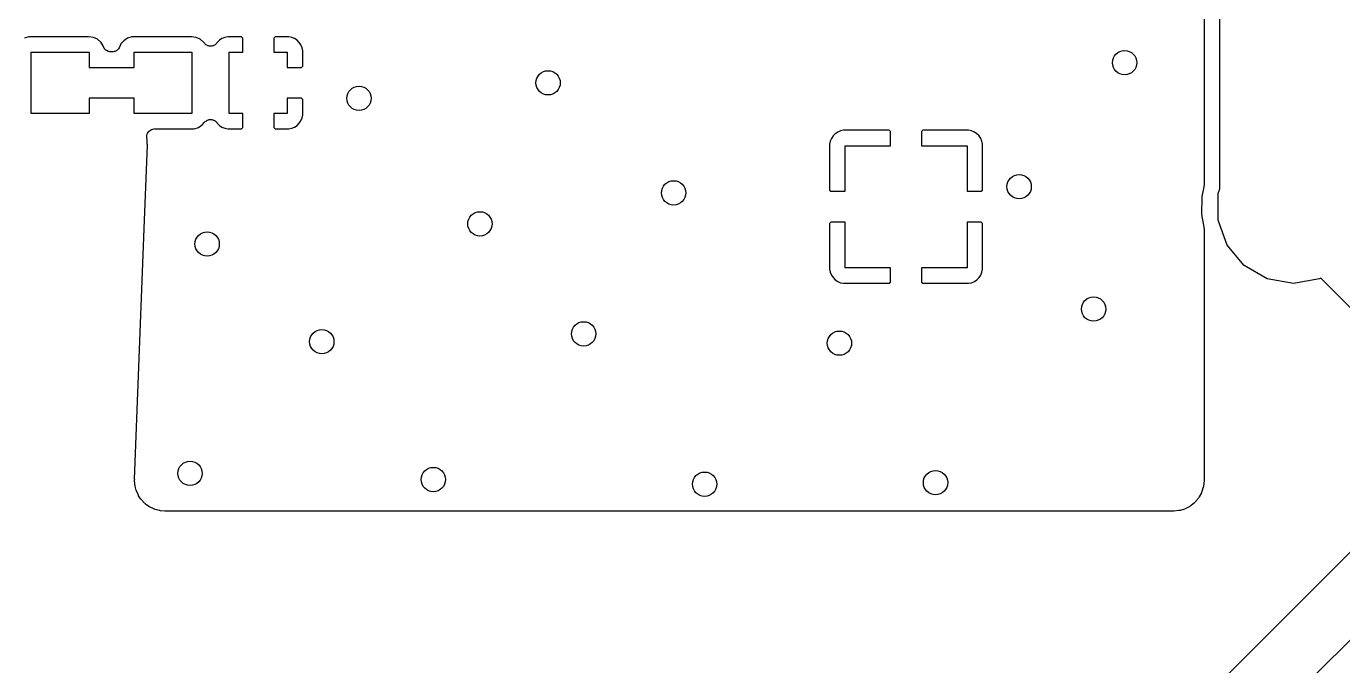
# Model space of a CAD drawing. Extents: x 10 to 287, y -200 to -10.
# Drawn here: x 139.71 to 161.28, y -57.92 to -47.44 of the extents above; entities that cross this region are included whole.
import ezdxf

# ---------------------------------------------------------------- set-up
doc = ezdxf.new("R2010")
doc.units = 0
doc.header["$MEASUREMENT"] = 0
doc.layers.add('BLACK', color=7, linetype='CONTINUOUS')

msp = doc.modelspace()

# ---------------------------------------------------------------- linework, layer by layer
at = {"layer": 'Black'}
for p, q in [((159.271, -50.0964), (159.271, -40.4106)), ((159.012, -40.6183), (159.012, -50.0426)), ((139.75, -47.6087), (139.678, -47.6311)), ((139.791, -47.6054), (139.75, -47.6087)), ((140.727, -47.6054), (139.791, -47.6054)), ((140.807, -47.6167), (140.727, -47.6054)), ((140.873, -47.6462), (140.807, -47.6167)), ((140.927, -47.6926), (140.873, -47.6462)), ((141.304, -47.6705), (141.258, -47.725)), ((141.364, -47.6311), (141.304, -47.6705)), ((141.436, -47.6087), (141.364, -47.6311)), ((141.478, -47.6054), (141.436, -47.6087)), ((142.414, -47.6054), (141.478, -47.6054)), ((142.494, -47.6167), (142.414, -47.6054)), ((142.559, -47.6462), (142.494, -47.6167)), ((142.614, -47.6926), (142.559, -47.6462)), ((142.873, -47.6639), (142.838, -47.6993)), ((142.915, -47.6361), (142.873, -47.6639)), ((142.961, -47.617), (142.915, -47.6361)), ((143.01, -47.6072), (142.961, -47.617)), ((143.235, -47.6072), (143.01, -47.6072)), ((143.256, -47.6281), (143.235, -47.6072)), ((143.256, -47.8612), (143.256, -47.6281)), ((143.785, -47.6072), (143.764, -47.6281)), ((143.764, -47.6281), (143.764, -47.8612)), ((144.01, -47.6072), (143.785, -47.6072)), ((144.059, -47.617), (144.01, -47.6072)), ((144.105, -47.6361), (144.059, -47.617)), ((144.147, -47.6639), (144.105, -47.6361)), ((144.182, -47.6993), (144.147, -47.6639)), ((139.786, -48.862), (139.786, -47.8612)), ((139.786, -47.8612), (140.736, -47.8612)), ((140.736, -47.8612), (140.736, -48.1076)), ((140.966, -47.7524), (140.927, -47.6926)), ((140.97, -47.7642), (140.966, -47.7524)), ((140.977, -47.7768), (140.97, -47.7642)), ((140.981, -47.7901), (140.977, -47.7768)), ((140.987, -47.7963), (140.981, -47.7901)), ((140.99, -47.8034), (140.987, -47.7963)), ((141.001, -47.813), (140.99, -47.8034)), ((141.01, -47.8239), (141.001, -47.813)), ((141.017, -47.8279), (141.01, -47.8239)), ((141.023, -47.8334), (141.017, -47.8279)), ((141.036, -47.8389), (141.023, -47.8334)), ((141.048, -47.8459), (141.036, -47.8389)), ((141.056, -47.8473), (141.048, -47.8459)), ((141.063, -47.8504), (141.056, -47.8473)), ((141.077, -47.8511), (141.063, -47.8504)), ((141.091, -47.8536), (141.077, -47.8511)), ((141.118, -47.8536), (141.091, -47.8536)), ((141.124, -47.8525), (141.118, -47.8536)), ((141.131, -47.853), (141.124, -47.8525)), ((141.146, -47.8487), (141.131, -47.853)), ((141.161, -47.8459), (141.146, -47.8487)), ((141.167, -47.8427), (141.161, -47.8459)), ((141.173, -47.841), (141.167, -47.8427)), ((141.186, -47.8318), (141.173, -47.841)), ((141.199, -47.8239), (141.186, -47.8318)), ((141.204, -47.819), (141.199, -47.8239)), ((141.209, -47.8152), (141.204, -47.819)), ((141.218, -47.8022), (141.209, -47.8152)), ((141.228, -47.7901), (141.218, -47.8022)), ((141.23, -47.7841), (141.228, -47.7901)), ((141.234, -47.7788), (141.23, -47.7841)), ((141.258, -47.725), (141.234, -47.7788)), ((141.473, -48.1076), (141.473, -47.8612)), ((141.473, -47.8612), (142.423, -47.8612)), ((142.423, -47.8612), (142.423, -48.862)), ((142.622, -47.705), (142.614, -47.6926)), ((142.632, -47.7154), (142.622, -47.705)), ((142.64, -47.7269), (142.632, -47.7154)), ((142.647, -47.7313), (142.64, -47.7269)), ((142.652, -47.7371), (142.647, -47.7313)), ((142.665, -47.7435), (142.652, -47.7371)), ((142.677, -47.7514), (142.665, -47.7435)), ((142.684, -47.7533), (142.677, -47.7514)), ((142.692, -47.7569), (142.684, -47.7533)), ((142.706, -47.7585), (142.692, -47.7569)), ((142.72, -47.7619), (142.706, -47.7585)), ((142.727, -47.761), (142.72, -47.7619)), ((142.735, -47.7619), (142.727, -47.761)), ((142.749, -47.7586), (142.735, -47.7619)), ((142.763, -47.7571), (142.749, -47.7586)), ((142.771, -47.7536), (142.763, -47.7571)), ((142.778, -47.7517), (142.771, -47.7536)), ((142.79, -47.7439), (142.778, -47.7517)), ((142.803, -47.7376), (142.79, -47.7439)), ((142.808, -47.7318), (142.803, -47.7376)), ((142.815, -47.7275), (142.808, -47.7318)), ((142.824, -47.716), (142.815, -47.7275)), ((142.833, -47.7057), (142.824, -47.716)), ((142.838, -47.6993), (142.833, -47.7057)), ((143.035, -48.862), (143.035, -47.8612)), ((143.035, -47.8612), (143.256, -47.8612)), ((143.764, -47.8612), (143.985, -47.8612)), ((143.985, -47.8612), (143.985, -48.1076)), ((144.21, -47.7409), (144.182, -47.6993)), ((144.229, -47.7871), (144.21, -47.7409)), ((144.239, -47.8362), (144.229, -47.7871)), ((144.239, -48.0867), (144.239, -47.8362)), ((140.736, -48.1076), (141.473, -48.1076)), ((143.985, -48.1076), (144.218, -48.1076)), ((144.218, -48.1076), (144.239, -48.0867)), ((141.473, -48.6156), (140.736, -48.6156)), ((140.736, -48.6156), (140.736, -48.862)), ((141.473, -48.862), (141.473, -48.6156)), ((143.985, -48.6156), (143.985, -48.862)), ((144.218, -48.6156), (143.985, -48.6156)), ((144.239, -48.6365), (144.218, -48.6156)), ((144.239, -48.887), (144.239, -48.6365)), ((140.736, -48.862), (139.786, -48.862)), ((142.423, -48.862), (141.473, -48.862)), ((142.665, -48.9778), (142.671, -48.9757)), ((142.671, -48.9757), (142.677, -48.9721)), ((142.677, -48.9721), (142.692, -48.9683)), ((142.692, -48.9683), (142.707, -48.9631)), ((142.707, -48.9631), (142.713, -48.9631)), ((142.713, -48.9631), (142.72, -48.9616)), ((142.72, -48.9616), (142.735, -48.9633)), ((142.735, -48.9633), (142.751, -48.9634)), ((142.751, -48.9634), (142.757, -48.9657)), ((142.757, -48.9657), (142.764, -48.9664)), ((142.764, -48.9664), (142.778, -48.9733)), ((142.778, -48.9733), (142.792, -48.9788)), ((143.256, -48.862), (143.035, -48.862)), ((143.256, -49.0951), (143.256, -48.862)), ((143.985, -48.862), (143.764, -48.862)), ((143.764, -48.862), (143.764, -49.0951)), ((144.21, -48.9823), (144.229, -48.9361)), ((144.229, -48.9361), (144.239, -48.887)), ((141.688, -49.2053), (141.693, -49.1875)), ((141.693, -49.1875), (141.695, -49.1847)), ((141.695, -49.1847), (141.697, -49.1813)), ((141.697, -49.1813), (141.709, -49.1671)), ((141.709, -49.1671), (141.72, -49.1522)), ((141.72, -49.1522), (141.723, -49.1503)), ((141.723, -49.1503), (141.725, -49.1475)), ((141.725, -49.1475), (141.741, -49.1382)), ((141.741, -49.1382), (141.757, -49.1281)), ((141.757, -49.1281), (141.76, -49.1273)), ((141.76, -49.1273), (141.763, -49.1255)), ((141.763, -49.1255), (141.781, -49.1223)), ((141.781, -49.1223), (141.8, -49.118)), ((141.8, -49.118), (141.803, -49.1184)), ((141.803, -49.1184), (141.807, -49.1178)), ((141.807, -49.1178), (142.418, -49.1178)), ((142.418, -49.1178), (142.459, -49.1145)), ((142.459, -49.1145), (142.532, -49.0921)), ((142.532, -49.0921), (142.591, -49.0527)), ((142.591, -49.0527), (142.631, -49.0059)), ((142.631, -49.0059), (142.636, -49.0018)), ((142.636, -49.0018), (142.64, -48.9966)), ((142.64, -48.9966), (142.653, -48.9878)), ((142.653, -48.9878), (142.665, -48.9778)), ((142.792, -48.9788), (142.797, -48.983)), ((142.797, -48.983), (142.803, -48.9859)), ((142.803, -48.9859), (142.814, -48.9972)), ((142.814, -48.9972), (142.826, -49.0074)), ((142.826, -49.0074), (142.829, -49.0131)), ((142.829, -49.0131), (142.834, -49.0177)), ((142.834, -49.0177), (142.838, -49.0239)), ((142.838, -49.0239), (142.873, -49.0593)), ((142.873, -49.0593), (142.915, -49.0871)), ((142.915, -49.0871), (142.961, -49.1062)), ((142.961, -49.1062), (143.01, -49.116)), ((143.01, -49.116), (143.235, -49.116)), ((143.235, -49.116), (143.256, -49.0951)), ((143.764, -49.0951), (143.785, -49.116)), ((143.785, -49.116), (144.01, -49.116)), ((144.01, -49.116), (144.059, -49.1062)), ((144.059, -49.1062), (144.105, -49.0871)), ((144.105, -49.0871), (144.147, -49.0593)), ((144.147, -49.0593), (144.182, -49.0239)), ((144.182, -49.0239), (144.21, -48.9823)), ((153.007, -49.169), (152.966, -49.1968)), ((153.054, -49.1499), (153.007, -49.169)), ((153.103, -49.1401), (153.054, -49.1499)), ((153.852, -49.1401), (153.103, -49.1401)), ((153.873, -49.161), (153.852, -49.1401)), ((153.873, -49.3941), (153.873, -49.161)), ((154.402, -49.1401), (154.381, -49.161)), ((154.381, -49.161), (154.381, -49.3941)), ((155.152, -49.1401), (154.402, -49.1401)), ((155.201, -49.1499), (155.152, -49.1401)), ((155.247, -49.169), (155.201, -49.1499)), ((155.289, -49.1968), (155.247, -49.169)), ((141.645, -50.611), (141.692, -49.3843)), ((141.681, -49.2297), (141.682, -49.2263)), ((141.682, -49.2483), (141.681, -49.2297)), ((141.682, -49.2228), (141.688, -49.2053)), ((141.682, -49.2263), (141.682, -49.2228)), ((141.682, -49.2669), (141.682, -49.2483)), ((141.683, -49.2702), (141.682, -49.2669)), ((141.683, -49.2738), (141.683, -49.2702)), ((141.686, -49.2867), (141.683, -49.2738)), ((141.688, -49.2979), (141.686, -49.2867)), ((141.691, -49.3631), (141.688, -49.2979)), ((141.692, -49.3786), (141.691, -49.3631)), ((141.691, -49.3631), (141.691, -49.3631)), ((141.692, -49.3843), (141.692, -49.3786)), ((152.883, -49.32), (152.874, -49.3691)), ((152.874, -49.3691), (152.874, -50.1187)), ((152.903, -49.2738), (152.883, -49.32)), ((152.93, -49.2322), (152.903, -49.2738)), ((152.966, -49.1968), (152.93, -49.2322)), ((153.128, -50.1396), (153.128, -49.3941)), ((153.128, -49.3941), (153.873, -49.3941)), ((154.381, -49.3941), (155.127, -49.3941)), ((155.127, -49.3941), (155.127, -50.1396)), ((155.324, -49.2322), (155.289, -49.1968)), ((155.352, -49.2738), (155.324, -49.2322)), ((155.371, -49.32), (155.352, -49.2738)), ((155.381, -49.3691), (155.371, -49.32)), ((155.381, -50.1187), (155.381, -49.3691)), ((159.012, -50.0426), (159.009, -50.0557)), ((152.874, -50.1187), (152.895, -50.1396)), ((152.895, -50.1396), (153.128, -50.1396)), ((155.127, -50.1396), (155.36, -50.1396)), ((155.36, -50.1396), (155.381, -50.1187)), ((158.976, -50.2252), (158.972, -50.52)), ((159.009, -50.069), (158.976, -50.2252)), ((159.009, -50.0557), (159.009, -50.069)), ((159.242, -50.1758), (159.271, -50.0964)), ((159.242, -50.6114), (159.242, -50.1758)), ((141.483, -54.857), (141.645, -50.611)), ((152.895, -50.6476), (152.874, -50.6685)), ((152.874, -50.6685), (152.874, -51.4181)), ((153.128, -50.6476), (152.895, -50.6476)), ((153.128, -51.3931), (153.128, -50.6476)), ((155.127, -50.6476), (155.127, -51.3931)), ((155.36, -50.6476), (155.127, -50.6476)), ((155.381, -50.6685), (155.36, -50.6476)), ((155.381, -51.4181), (155.381, -50.6685)), ((158.972, -50.52), (159.01, -50.7271)), ((159.391, -51.0208), (159.242, -50.6114)), ((159.01, -50.7271), (159.01, -50.7386)), ((159.01, -50.7386), (159.012, -50.75)), ((159.012, -50.75), (159.012, -54.8755)), ((159.671, -51.3546), (159.391, -51.0208)), ((152.874, -51.4181), (152.883, -51.4672)), ((152.883, -51.4672), (152.903, -51.5134)), ((152.903, -51.5134), (152.93, -51.555)), ((152.93, -51.555), (152.966, -51.5904)), ((153.873, -51.3931), (153.128, -51.3931)), ((153.873, -51.6262), (153.873, -51.3931)), ((155.127, -51.3931), (154.381, -51.3931)), ((154.381, -51.3931), (154.381, -51.6262)), ((155.289, -51.5904), (155.324, -51.555)), ((155.324, -51.555), (155.352, -51.5134)), ((155.352, -51.5134), (155.371, -51.4672)), ((155.371, -51.4672), (155.381, -51.4181)), ((160.048, -51.5724), (159.671, -51.3546)), ((160.926, -51.5609), (160.906, -51.5724)), ((161.528, -52.1625), (160.926, -51.5609)), ((152.966, -51.5904), (153.007, -51.6182)), ((153.007, -51.6182), (153.054, -51.6373)), ((153.054, -51.6373), (153.103, -51.6471)), ((153.103, -51.6471), (153.852, -51.6471)), ((153.852, -51.6471), (153.873, -51.6262)), ((154.381, -51.6262), (154.402, -51.6471)), ((154.402, -51.6471), (155.152, -51.6471)), ((155.152, -51.6471), (155.201, -51.6373)), ((155.201, -51.6373), (155.247, -51.6182)), ((155.247, -51.6182), (155.289, -51.5904)), ((160.477, -51.6481), (160.048, -51.5724)), ((160.906, -51.5724), (160.477, -51.6481)), ((159.101, -58.3599), (162.78, -54.6808)), ((141.484, -54.8627), (141.483, -54.857)), ((141.483, -54.8684), (141.484, -54.8627)), ((141.487, -54.9405), (141.483, -54.8684)), ((141.489, -54.9516), (141.487, -54.9405)), ((141.49, -54.963), (141.489, -54.9516)), ((141.505, -55.0278), (141.49, -54.963)), ((158.998, -54.9914), (158.977, -55.0613)), ((159, -54.979), (158.998, -54.9914)), ((159.003, -54.9669), (159, -54.979)), ((159.011, -54.888), (159.003, -54.9669)), ((159.012, -54.8755), (159.011, -54.8817)), ((159.011, -54.8817), (159.011, -54.888)), ((141.509, -55.0383), (141.505, -55.0278)), ((141.512, -55.0493), (141.509, -55.0383)), ((141.539, -55.1104), (141.512, -55.0493)), ((141.545, -55.1199), (141.539, -55.1104)), ((141.549, -55.1303), (141.545, -55.1199)), ((141.586, -55.1857), (141.549, -55.1303)), ((141.594, -55.194), (141.586, -55.1857)), ((141.6, -55.2034), (141.594, -55.194)), ((141.647, -55.2514), (141.6, -55.2034)), ((158.873, -55.2259), (158.864, -55.2341)), ((158.919, -55.1694), (158.873, -55.2259)), ((158.925, -55.1586), (158.919, -55.1694)), ((158.933, -55.1487), (158.925, -55.1586)), ((158.968, -55.0843), (158.933, -55.1487)), ((158.972, -55.0724), (158.968, -55.0843)), ((158.977, -55.0613), (158.972, -55.0724)), ((141.656, -55.2581), (141.647, -55.2514)), ((141.664, -55.2662), (141.656, -55.2581)), ((141.718, -55.3052), (141.664, -55.2662)), ((141.728, -55.3102), (141.718, -55.3052)), ((141.737, -55.3168), (141.728, -55.3102)), ((141.797, -55.3456), (141.737, -55.3168)), ((141.808, -55.3487), (141.797, -55.3456)), ((141.818, -55.3535), (141.808, -55.3487)), ((141.883, -55.3712), (141.818, -55.3535)), ((141.894, -55.3722), (141.883, -55.3712)), ((141.905, -55.3752), (141.894, -55.3722)), ((141.977, -55.3817), (141.905, -55.3752)), ((141.983, -55.3812), (141.977, -55.3817)), ((141.988, -55.3822), (141.983, -55.3812)), ((158.505, -55.3822), (141.988, -55.3822)), ((158.511, -55.3811), (158.505, -55.3822)), ((158.517, -55.3815), (158.511, -55.3811)), ((158.596, -55.3738), (158.517, -55.3815)), ((158.608, -55.3704), (158.596, -55.3738)), ((158.621, -55.3689), (158.608, -55.3704)), ((158.691, -55.3477), (158.621, -55.3689)), ((158.702, -55.3421), (158.691, -55.3477)), ((158.714, -55.3382), (158.702, -55.3421)), ((158.778, -55.3037), (158.714, -55.3382)), ((158.788, -55.296), (158.778, -55.3037)), ((158.799, -55.2899), (158.788, -55.296)), ((158.855, -55.2435), (158.799, -55.2899)), ((158.864, -55.2341), (158.855, -55.2435)), ((163.35, -55.548), (160.538, -58.3599))]:
    msp.add_line(p, q, dxfattribs=at)
for centre in [(157.709, -48.0314), (148.26, -48.3616), (145.161, -48.6156), (150.317, -50.165), (155.981, -50.0634), (147.142, -50.673), (142.672, -51.0032), (157.201, -52.07), (144.551, -52.6034), (148.844, -52.4764), (153.035, -52.6288), (142.392, -54.7624), (146.38, -54.864), (150.825, -54.9402), (154.61, -54.9148)]:
    msp.add_circle(centre, 0.1994, dxfattribs=at)

doc.saveas('drawing.dxf')
